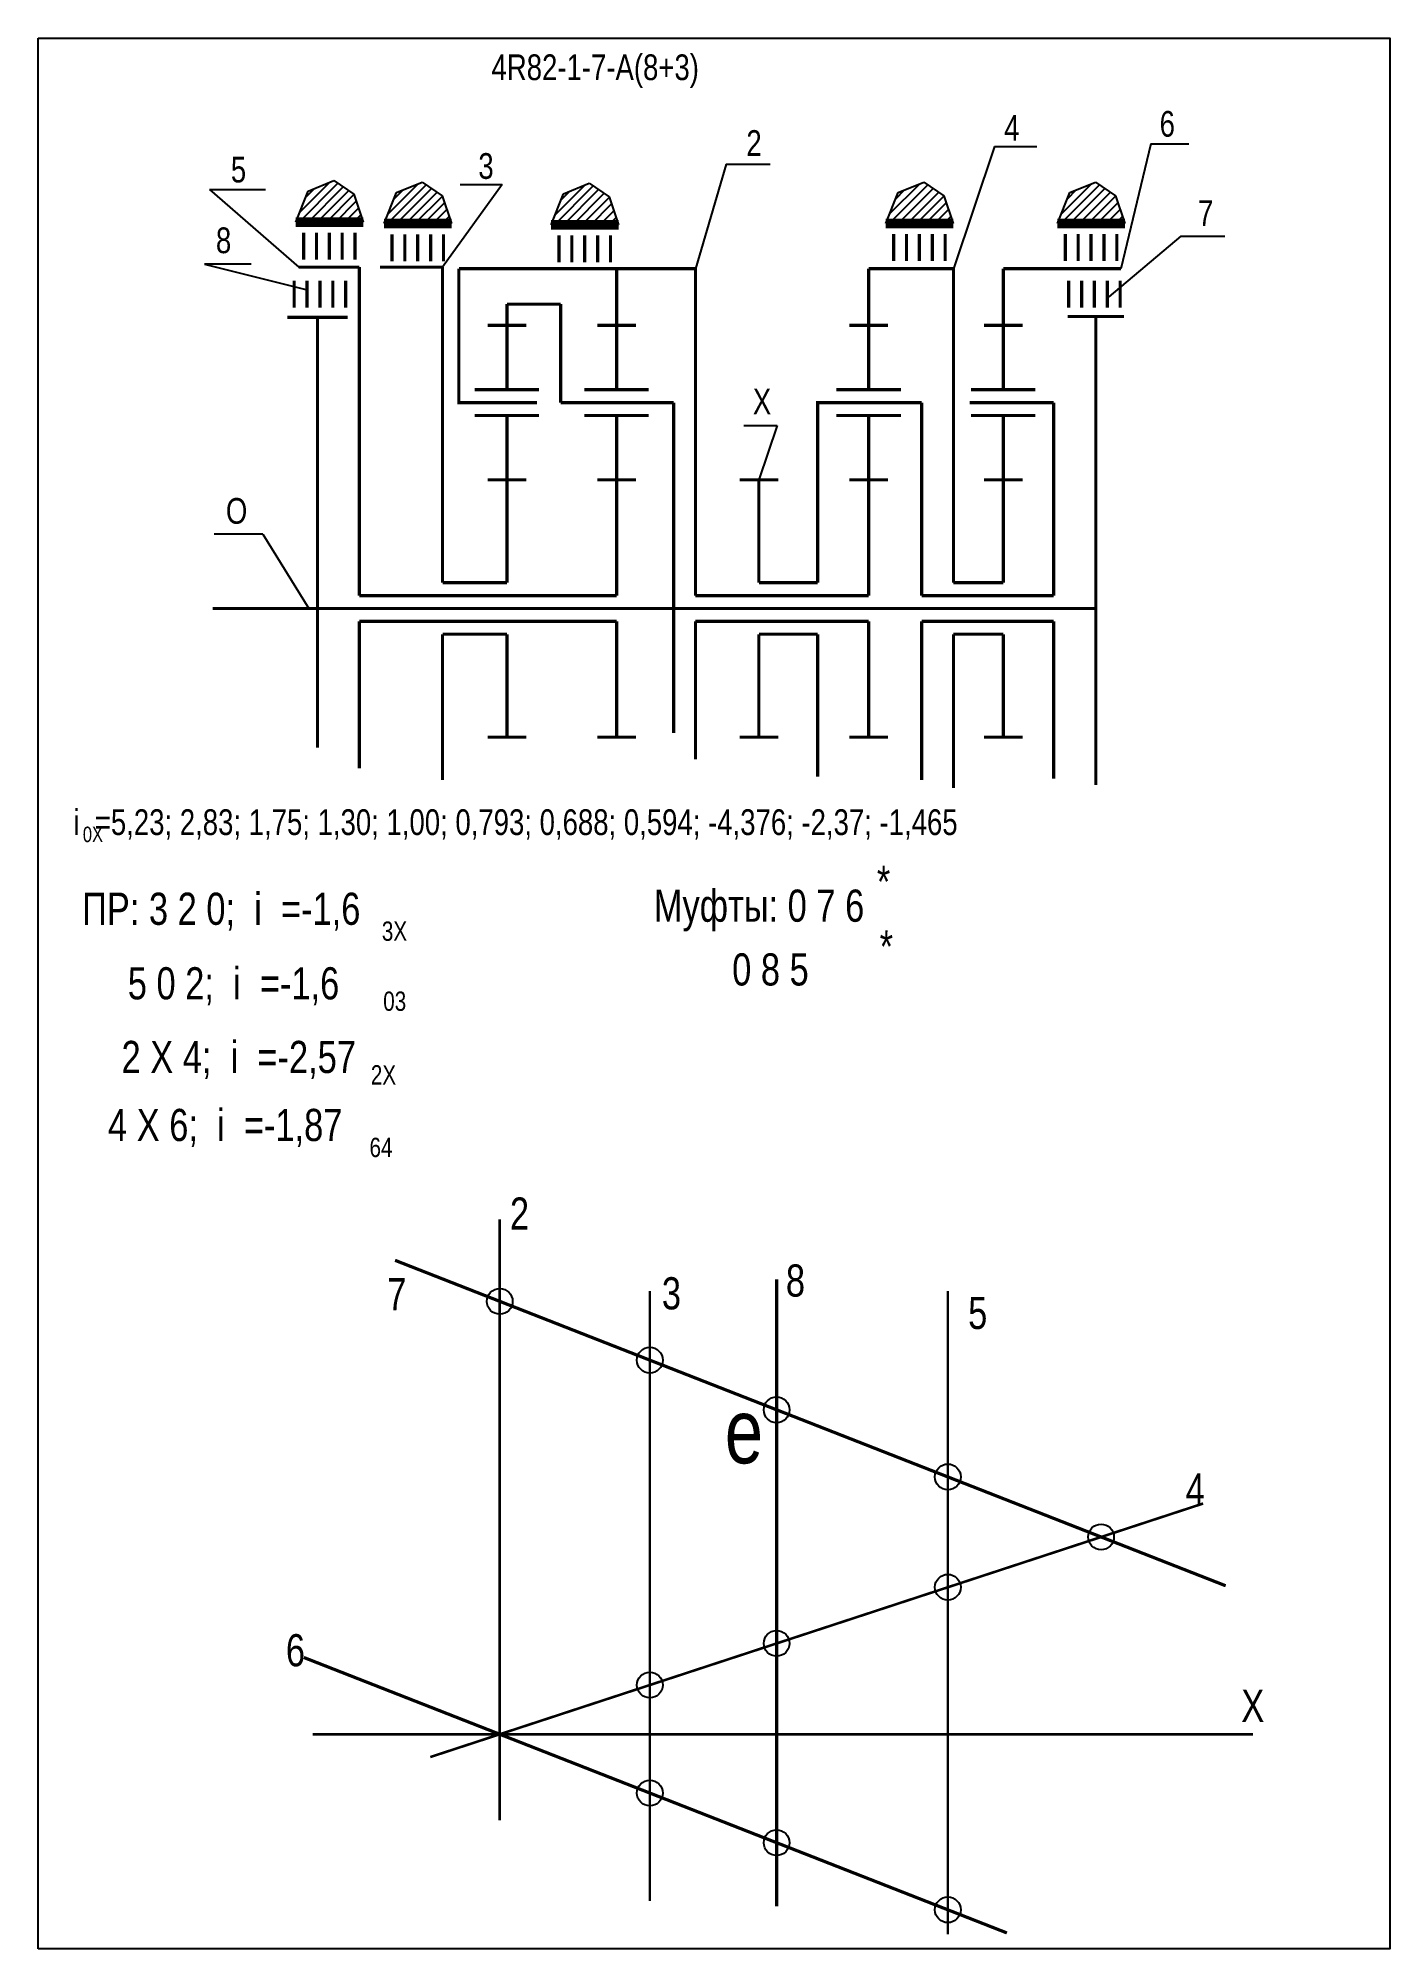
# Model space of a CAD drawing. Extents: x -352 to -142, y 153 to 450.
import ezdxf

# ---------------------------------------------------------------- set-up
doc = ezdxf.new("R2010")
doc.units = 0
doc.header["$LTSCALE"] = 15
doc.layers.get('0').update_dxf_attribs({"linetype": 'CONTINUOUS'})
doc.layers.add('DIM', color=92, linetype='CONTINUOUS')
doc.layers.add('MAIN', color=5, linetype='CONTINUOUS')
doc.styles.add('AMK', font='amk.shx', dxfattribs={"width": 0.8})

msp = doc.modelspace()

# ---------------------------------------------------------------- hatches: boundary and pattern name
at = {"layer": 'DIM'}
h = msp.add_hatch(dxfattribs=at)
h.set_pattern_fill('_USER', color=0, angle=45, style=0, pattern_type=0)
h.set_pattern_definition([(45, (-60.1889, -4.4039), (-0.7071068, 0.7071068), [])])
h.paths.add_polyline_path([(-310.48, 426.11), (-312.43, 421.29), (-301.93, 421.29), (-303.38, 425.62), (-306.5, 427.73)])
h = msp.add_hatch(dxfattribs=at)
h.set_pattern_fill('_USER', color=0, angle=45, style=0, pattern_type=0)
h.set_pattern_definition([(45, (-46.455, -4.649), (-0.7071068, 0.7071068), [])])
h.paths.add_polyline_path([(-296.75, 425.87), (-298.69, 421.05), (-288.2, 421.05), (-289.65, 425.37), (-292.76, 427.49)])
h = msp.add_hatch(dxfattribs=at)
h.set_pattern_fill('_USER', color=0, angle=45, style=0, pattern_type=0)
h.set_pattern_definition([(45, (-20.5098, -4.8189), (-0.7071068, 0.7071068), [])])
h.paths.add_polyline_path([(-270.81, 425.7), (-272.75, 420.88), (-262.25, 420.88), (-263.7, 425.2), (-266.82, 427.32)])
h = msp.add_hatch(dxfattribs=at)
h.set_pattern_fill('_USER', color=0, angle=45, style=0, pattern_type=0)
h.set_pattern_definition([(45, (31.4915, -4.638), (-0.7071068, 0.7071068), [])])
h.paths.add_polyline_path([(-218.8, 425.88), (-220.75, 421.06), (-210.25, 421.06), (-211.7, 425.38), (-214.82, 427.5)])
h = msp.add_hatch(dxfattribs=at)
h.set_pattern_fill('_USER', color=0, angle=45, style=0, pattern_type=0)
h.set_pattern_definition([(45, (58.1643, -4.638), (-0.7071068, 0.7071068), [])])
h.paths.add_polyline_path([(-192.13, 425.88), (-194.08, 421.06), (-183.58, 421.06), (-185.03, 425.38), (-188.14, 427.5)])

# ---------------------------------------------------------------- linework, layer by layer
at = {"const_width": 0.4}
for points in [[(-280.72, 266.24), (-280.72, 172.82)], [(-257.4, 255.14), (-257.4, 160.27)], [(-211.1, 255.14), (-211.1, 155.11)], [(-291.52, 182.67), (-171.44, 222.08)]]:
    msp.add_lwpolyline(points, dxfattribs=at)
at = {"layer": 'DIM', "color": 0}
for p, q in [((-203.83, 433.04), (-210.22, 414.04)), ((-203.83, 433.04), (-197.26, 433.04)), ((-179.57, 433.45), (-184.2, 414.04)), ((-179.57, 433.45), (-173.66, 433.45)), ((-310.48, 426.11), (-306.5, 427.73)), ((-306.5, 427.73), (-303.38, 425.62)), ((-245.56, 430.28), (-250.31, 414.04)), ((-245.56, 430.28), (-238.71, 430.28)), ((-325.83, 426.33), (-317.1, 426.33)), ((-325.83, 426.33), (-311.96, 414.28)), ((-312.43, 421.29), (-310.48, 426.11)), ((-303.38, 425.62), (-301.93, 421.29)), ((-298.69, 421.05), (-296.75, 425.87)), ((-296.75, 425.87), (-292.76, 427.49)), ((-292.76, 427.49), (-289.65, 425.37)), ((-289.65, 425.37), (-288.2, 421.05)), ((-280.32, 427.15), (-289.61, 414.28)), ((-286.89, 427.15), (-280.32, 427.15)), ((-272.75, 420.88), (-270.81, 425.7)), ((-270.81, 425.7), (-266.82, 427.32)), ((-266.82, 427.32), (-263.7, 425.2)), ((-263.7, 425.2), (-262.25, 420.88)), ((-220.75, 421.06), (-218.8, 425.88)), ((-218.8, 425.88), (-214.82, 427.5)), ((-214.82, 427.5), (-211.7, 425.38)), ((-211.7, 425.38), (-210.25, 421.06)), ((-194.08, 421.06), (-192.13, 425.88)), ((-192.13, 425.88), (-188.14, 427.5)), ((-188.14, 427.5), (-185.03, 425.38)), ((-185.03, 425.38), (-183.58, 421.06)), ((-311.18, 421.11), (-304.26, 421.11)), ((-271.5, 420.69), (-264.58, 420.69)), ((-219.5, 420.87), (-212.58, 420.87)), ((-192.82, 420.87), (-185.91, 420.87)), ((-174.9, 419.11), (-186.1, 409.64)), ((-174.9, 419.11), (-168.04, 419.11)), ((-319.34, 414.76), (-326.59, 414.76)), ((-326.59, 414.76), (-310.66, 410.73)), ((-242.78, 389.68), (-237.64, 389.68)), ((-237.64, 389.68), (-240.46, 381.22)), ((-317.52, 372.77), (-325.12, 372.77)), ((-317.52, 372.77), (-310.38, 361.22))]:
    msp.add_line(p, q, dxfattribs=at)
for points, const_width in [([(-302.55, 414.28), (-302.55, 363.22)], 0.5), ([(-289.61, 414.28), (-299.31, 414.28)], 0.5), ([(-289.61, 414.28), (-289.61, 365.22)], 0.5), ([(-285.02, 393.22), (-287.07, 393.22), (-287.07, 414.04)], 0.5), ([(-287.07, 414.04), (-250.31, 414.04)], 0.5), ([(-250.31, 414.04), (-250.31, 363.22)], 0.5), ([(-223.4, 405.22), (-223.4, 414.04)], 0.5), ([(-223.4, 414.04), (-210.22, 414.04)], 0.5), ([(-210.22, 414.04), (-210.22, 365.22)], 0.5), ([(-202.48, 414.04), (-184.2, 414.04)], 0.5), ([(-271.26, 408.53), (-279.61, 408.53)], 0.5), ([(-271.26, 393.22), (-271.26, 408.53)], 0.5), ([(-313.72, 406.49), (-304.34, 406.49)], 0.5), ([(-309.03, 406.49), (-309.03, 339.6)], 0.5), ([(-188.1, 406.61), (-188.1, 333.78)], 0.5), ([(-283.85, 393.22), (-285.02, 393.22)], 0.5), ([(-253.69, 341.84), (-253.69, 393.22)], 0.5), ([(-228.34, 393.22), (-231.33, 393.22), (-231.33, 365.22)], 0.5), ([(-215.17, 393.22), (-215.17, 363.22)], 0.5), ([(-197.56, 393.22), (-194.66, 393.22)], 0.5), ([(-194.66, 393.22), (-194.66, 363.22)], 0.5), ([(-289.61, 365.22), (-279.61, 365.22)], 0.5), ([(-231.33, 365.22), (-240.46, 365.22)], 0.5), ([(-210.22, 365.22), (-202.48, 365.22)], 0.5), ([(-302.55, 363.22), (-262.56, 363.22)], 0.5), ([(-223.4, 363.22), (-250.31, 363.22)], 0.5), ([(-215.17, 363.22), (-194.66, 363.22)], 0.5), ([(-325.33, 361.22), (-253.69, 361.22)], 0.5), ([(-302.55, 359.22), (-262.56, 359.22)], 0.5), ([(-302.55, 359.22), (-302.55, 336.37)], 0.5), ([(-253.69, 361.22), (-188.1, 361.22)], 0.5), ([(-250.31, 359.22), (-250.31, 337.78)], 0.5), ([(-223.4, 359.22), (-250.31, 359.22)], 0.5), ([(-215.17, 359.22), (-194.66, 359.22)], 0.5), ([(-215.17, 359.22), (-215.17, 334.54)], 0.5), ([(-213.76, 361.22), (-207.71, 361.22)], 0.5), ([(-194.66, 359.22), (-194.66, 334.75)], 0.5), ([(-289.61, 357.22), (-279.61, 357.22)], 0.5), ([(-289.61, 357.22), (-289.61, 334.58)], 0.5), ([(-231.33, 357.22), (-240.46, 357.22)], 0.5), ([(-231.33, 357.22), (-231.33, 335.09)], 0.5), ([(-210.22, 357.22), (-202.48, 357.22)], 0.5), ([(-210.22, 357.22), (-210.22, 333.33)], 0.5), ([(-167.93, 209.3), (-296.99, 259.89)], 0.5), ([(-237.7, 256.94), (-237.7, 159.48)], 0.5), ([(-201.92, 155.33), (-311.16, 198.15)], 0.5), ([(-309.78, 186.22), (-163.68, 186.22)], 0.4)]:
    msp.add_lwpolyline(points, dxfattribs=dict(at, const_width=const_width))
for centre in [(-280.72, 253.51), (-257.4, 244.37), (-237.7, 236.65), (-211.1, 226.22), (-187.29, 216.88), (-211.1, 209.07), (-237.7, 200.34), (-257.4, 193.87), (-257.4, 177.08), (-237.7, 169.36), (-211.1, 158.93)]:
    msp.add_circle(centre, 2, dxfattribs=at)
at = {"layer": 'MAIN'}
for points in [[(-352.43, 152.87), (-352.43, 449.87)], [(-352.43, 449.87), (-142.43, 449.87), (-142.43, 152.87), (-352.43, 152.87)]]:
    msp.add_lwpolyline(points, dxfattribs=at)
at = {"layer": 'MAIN', "color": 0}
for points, const_width in [([(-312.43, 421.29), (-301.93, 421.29)], 1.5), ([(-298.69, 421.05), (-288.2, 421.05)], 1.5), ([(-220.75, 421.06), (-210.25, 421.06)], 1.5), ([(-194.08, 421.06), (-183.58, 421.06)], 1.5), ([(-303.2, 419.64), (-303.2, 415.45)], 0.5), ([(-289.46, 419.4), (-289.46, 415.2)], 0.5), ([(-272.75, 420.88), (-262.25, 420.88)], 1.5), ([(-263.52, 419.23), (-263.52, 415.03)], 0.5), ([(-211.52, 419.41), (-211.52, 415.21)], 0.5), ([(-184.84, 419.41), (-184.84, 415.21)], 0.5), ([(-311.96, 414.28), (-302.55, 414.28)], 0.5), ([(-262.56, 405.22), (-262.56, 414.04)], 0.5), ([(-202.48, 395.22), (-202.48, 414.04)], 0.5), ([(-304.66, 412.19), (-304.66, 407.99)], 0.5), ([(-184.32, 412.19), (-184.32, 408)], 0.5), ([(-279.61, 405.22), (-279.61, 408.53)], 0.5), ([(-279.61, 405.22), (-282.61, 405.22)], 0.5), ([(-279.61, 395.22), (-279.61, 405.22)], 0.5), ([(-279.61, 405.22), (-276.61, 405.22)], 0.5), ([(-262.56, 405.22), (-265.56, 405.22)], 0.5), ([(-262.56, 395.22), (-262.56, 405.22)], 0.5), ([(-262.56, 405.22), (-259.56, 405.22)], 0.5), ([(-223.4, 405.22), (-226.4, 405.22)], 0.5), ([(-223.4, 395.22), (-223.4, 405.22)], 0.5), ([(-223.4, 405.22), (-220.4, 405.22)], 0.5), ([(-202.48, 405.22), (-205.48, 405.22)], 0.5), ([(-202.48, 405.22), (-199.48, 405.22)], 0.5), ([(-192.46, 406.61), (-183.73, 406.61)], 0.5), ([(-274.95, 393.22), (-283.85, 393.22)], 0.5), ([(-253.69, 393.22), (-271.26, 393.22)], 0.5), ([(-215.17, 393.22), (-228.34, 393.22)], 0.5), ([(-197.56, 393.22), (-207.73, 393.22)], 0.5), ([(-279.61, 391.22), (-284.61, 391.22)], 0.5), ([(-279.61, 381.22), (-279.61, 391.22), (-274.61, 391.22)], 0.5), ([(-262.56, 391.22), (-267.56, 391.22)], 0.5), ([(-262.56, 381.22), (-262.56, 391.22), (-257.56, 391.22)], 0.5), ([(-223.4, 391.22), (-228.4, 391.22)], 0.5), ([(-223.4, 381.22), (-223.4, 391.22), (-218.4, 391.22)], 0.5), ([(-202.48, 391.22), (-207.48, 391.22)], 0.5), ([(-202.48, 381.22), (-202.48, 391.22), (-197.48, 391.22)], 0.5), ([(-279.61, 381.22), (-282.61, 381.22)], 0.5), ([(-279.61, 365.22), (-279.61, 381.22)], 0.5), ([(-279.61, 381.22), (-276.61, 381.22)], 0.5), ([(-262.56, 381.22), (-265.56, 381.22)], 0.5), ([(-262.56, 363.22), (-262.56, 381.22)], 0.5), ([(-262.56, 381.22), (-259.56, 381.22)], 0.5), ([(-240.46, 381.22), (-243.46, 381.22)], 0.5), ([(-240.46, 365.22), (-240.46, 381.22)], 0.5), ([(-240.46, 381.22), (-237.46, 381.22)], 0.5), ([(-223.4, 381.22), (-226.4, 381.22)], 0.5), ([(-223.4, 363.22), (-223.4, 381.22)], 0.5), ([(-223.4, 381.22), (-220.4, 381.22)], 0.5), ([(-202.48, 381.22), (-205.48, 381.22)], 0.5), ([(-202.48, 365.22), (-202.48, 381.22)], 0.5), ([(-202.48, 381.22), (-199.48, 381.22)], 0.5), ([(-262.56, 359.22), (-262.56, 341.22)], 0.5), ([(-223.4, 359.22), (-223.4, 341.22)], 0.5), ([(-279.61, 357.22), (-279.61, 341.22)], 0.5), ([(-240.46, 357.22), (-240.46, 341.22)], 0.5), ([(-202.48, 357.22), (-202.48, 341.22)], 0.5), ([(-279.61, 341.22), (-282.61, 341.22)], 0.5), ([(-279.61, 341.22), (-276.61, 341.22)], 0.5), ([(-262.56, 341.22), (-265.56, 341.22)], 0.5), ([(-262.56, 341.22), (-259.56, 341.22)], 0.5), ([(-240.46, 341.22), (-243.46, 341.22)], 0.5), ([(-240.46, 341.22), (-237.46, 341.22)], 0.5), ([(-223.4, 341.22), (-226.4, 341.22)], 0.5), ([(-223.4, 341.22), (-220.4, 341.22)], 0.5), ([(-202.48, 341.22), (-205.48, 341.22)], 0.5), ([(-202.48, 341.22), (-199.48, 341.22)], 0.5)]:
    msp.add_lwpolyline(points, dxfattribs=dict(at, const_width=const_width))
for points in [[(-311.2, 419.64, 0.5, 0.5, 0), (-311.2, 415.45, 0.5, 0.5, 0)], [(-309.2, 419.64, 0.5, 0.5, 0), (-309.2, 415.45, 0.5, 0.5, 0)], [(-307.2, 419.64, 0.5, 0.5, 0), (-307.2, 415.45, 0.5, 0.5, 0)], [(-305.2, 419.64, 0.5, 0.5, 0), (-305.2, 415.45, 0.5, 0.5, 0)], [(-297.46, 419.4, 0.5, 0.5, 0), (-297.46, 415.2, 0.5, 0.5, 0)], [(-295.46, 419.4, 0.5, 0.5, 0), (-295.46, 415.2, 0.5, 0.5, 0)], [(-293.46, 419.4, 0.5, 0.5, 0), (-293.46, 415.2, 0.5, 0.5, 0)], [(-291.46, 419.4, 0.5, 0.5, 0), (-291.46, 415.2, 0.5, 0.5, 0)], [(-271.52, 419.23, 0.5, 0.5, 0), (-271.52, 415.03, 0.5, 0.5, 0)], [(-269.52, 419.23, 0.5, 0.5, 0), (-269.52, 415.03, 0.5, 0.5, 0)], [(-267.52, 419.23, 0.5, 0.5, 0), (-267.52, 415.03, 0.5, 0.5, 0)], [(-265.52, 419.23, 0.5, 0.5, 0), (-265.52, 415.03, 0.5, 0.5, 0)], [(-219.52, 419.41, 0.5, 0.5, 0), (-219.52, 415.21, 0.5, 0.5, 0)], [(-217.52, 419.41, 0.5, 0.5, 0), (-217.52, 415.21, 0.5, 0.5, 0)], [(-215.52, 419.41, 0.5, 0.5, 0), (-215.52, 415.21, 0.5, 0.5, 0)], [(-213.52, 419.41, 0.5, 0.5, 0), (-213.52, 415.21, 0.5, 0.5, 0)], [(-192.84, 419.41, 0.5, 0.5, 0), (-192.84, 415.21, 0.5, 0.5, 0)], [(-190.84, 419.41, 0.5, 0.5, 0), (-190.84, 415.21, 0.5, 0.5, 0)], [(-188.84, 419.41, 0.5, 0.5, 0), (-188.84, 415.21, 0.5, 0.5, 0)], [(-186.84, 419.41, 0.5, 0.5, 0), (-186.84, 415.21, 0.5, 0.5, 0)], [(-312.66, 412.19, 0.5, 0.5, 0), (-312.66, 407.99, 0.5, 0.5, 0)], [(-310.66, 412.19, 0.5, 0.5, 0), (-310.66, 407.99, 0.5, 0.5, 0)], [(-308.66, 412.19, 0.5, 0.5, 0), (-308.66, 407.99, 0.5, 0.5, 0)], [(-306.66, 412.19, 0.5, 0.5, 0), (-306.66, 407.99, 0.5, 0.5, 0)], [(-192.32, 412.19, 0.5, 0.5, 0), (-192.32, 408, 0.5, 0.5, 0)], [(-190.32, 412.19, 0.5, 0.5, 0), (-190.32, 408, 0.5, 0.5, 0)], [(-188.32, 412.19, 0.5, 0.5, 0), (-188.32, 408, 0.5, 0.5, 0)], [(-186.32, 412.19, 0.5, 0.5, 0), (-186.32, 408, 0.5, 0.5, 0)], [(-274.61, 395.22, 0.5, 0.5, 0), (-284.61, 395.22, 0.5, 0.5, 0)], [(-257.56, 395.22, 0.5, 0.5, 0), (-267.56, 395.22, 0.5, 0.5, 0)], [(-218.4, 395.22, 0.5, 0.5, 0), (-228.4, 395.22, 0.5, 0.5, 0)], [(-197.48, 395.22, 0.5, 0.5, 0), (-207.48, 395.22, 0.5, 0.5, 0)]]:
    msp.add_lwpolyline(points, format="xyseb", dxfattribs=at)

# ---------------------------------------------------------------- texts
at = {"layer": 'DIM', "color": 0, "style": 'AMK', "width": 0.8}
for s, height, p in [('4R82-1-7-A(8+3)', 4, (-282, 443.35)), ('4', 4, (-202.35, 433.92)), ('6', 4, (-178.19, 434.56)), ('2', 4, (-242.4, 431.57)), ('5', 4, (-322.5, 427.44)), ('3', 4, (-284.05, 428)), ('7', 4, (-172.23, 420.67)), ('8', 4, (-324.82, 416.45)), ('X', 4, (-241.4, 391.4)), ('O', 4, (-323.27, 374.39)), ('i  =5,23; 2,83; 1,75; 1,30; 1,00; 0,793; 0,688; 0,594; -4,376; -2,37; -1,465', 4, (-346.97, 326)), ('0X', 2.4, (-345.5, 324.9)), ('*', 5, (-222.12, 316.25)), (' ПР: 3 2 0;  i  =-1,6', 5, (-347.1, 312.04)), ('Муфты: 0 7 6', 5, (-256.78, 312.52)), ('3X', 3, (-299.04, 309.56)), ('*', 5, (-221.69, 306.18)), ('       0 8 5', 5, (-255.01, 302.61)), ('    5 0 2;  i  =-1,6', 5, (-344.46, 300.45)), ('03', 3, (-298.83, 298.67)), ('    2 X 4;  i  =-2,57', 5, (-345.43, 289)), ('2X', 3, (-300.75, 287.22)), ('     4 X 6;  i  =-1,87', 5, (-349.02, 278.43)), ('64', 3, (-300.96, 275.94)), ('2', 5, (-279.14, 264.66)), ('8', 5, (-236.26, 254.25)), ('7', 5, (-298.21, 252.12)), ('3', 5, (-255.53, 252.26)), ('5', 5, (-207.94, 249.21)), ('e', 10, (-245.75, 228.33)), ('4', 5, (-174.15, 221.76)), ('6', 5, (-313.95, 196.78)), ('X', 5, (-165.5, 188.14))]:
    msp.add_text(s, height=height, dxfattribs=at).set_placement(p)

doc.saveas('drawing.dxf')
